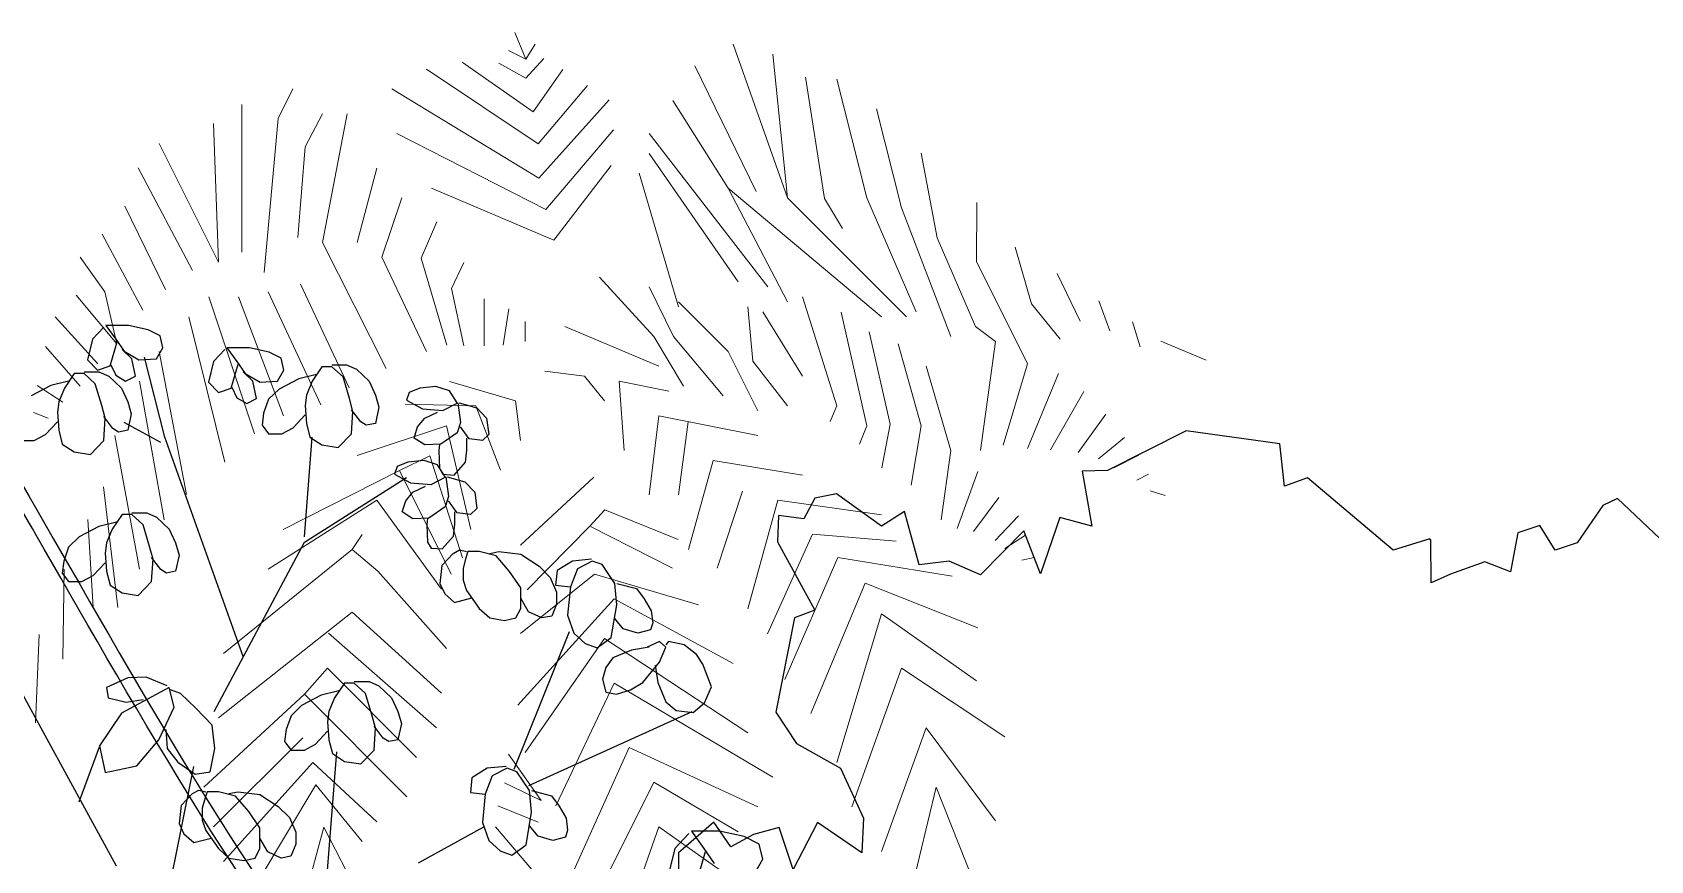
# Model space of a CAD drawing. Header units: metres. Extents: x 10 to 239, y 2 to 253.
# Drawn here: x 26.67 to 32.78, y 180.34 to 183.47 of the extents above; entities that cross this region are included whole.
import ezdxf

# ---------------------------------------------------------------- set-up
doc = ezdxf.new("R2010")
doc.units = ezdxf.units.M
doc.header["$MEASUREMENT"] = 0
doc.layers.add('1lianas', color=9, linetype='Continuous')
doc.layers.add('bloques ARBOLES', color=7, linetype='Continuous', true_color=0xb8d897)

# ---------------------------------------------------------------- blocks, each defined once
blk = doc.blocks.new('arbolote')
at = {"layer": 'bloques ARBOLES'}
blk.add_lwpolyline([(1.629, 9.4014), (1.4637, 9.5575), (1.4129, 9.5339), (1.3256, 9.4056), (1.2498, 9.3801), (1.1981, 9.465), (1.1223, 9.4394), (1.0973, 9.306), (1.0095, 9.3412), (0.8915, 9.2982), (0.8263, 9.2687), (0.8245, 9.4153), (0.8208, 9.4196), (0.6961, 9.3811), (0.4029, 9.6284), (0.3239, 9.6001), (0.3079, 9.7439), (-0.0131, 9.7884), (-0.2822, 9.6533), (-0.3691, 9.6505), (-0.3359, 9.4625), (-0.4449, 9.4925), (-0.5107, 9.2997), (-0.5682, 9.4469), (-0.7162, 9.2958), (-0.8238, 9.3426), (-0.9265, 9.3302), (-0.9771, 9.5126), (-1.0549, 9.4633), (-1.2091, 9.5737), (-1.284, 9.559), (-1.3207, 9.4883), (-1.4074, 9.4995), (-1.4109, 9.4091), (-1.2839, 9.1755), (-1.3527, 9.1494), (-1.4173, 8.827), (-1.3465, 8.7196), (-1.1962, 8.6345), (-1.1167, 8.4635), (-1.1225, 8.3455), (-1.2743, 8.4487), (-1.3573, 8.2883), (-1.4052, 8.4317), (-1.4938, 8.4081), (-1.571, 8.3657), (-1.6297, 8.4502), (-1.7499, 8.3457), (-1.7513, 8.2093)], dxfattribs=at)
blk = doc.blocks.new('A$C3F3B40B0')
at = {"layer": 'bloques ARBOLES'}
for p, q in [((934.3, 1965.2), (917.4, 1947.1)), ((971.4, 1967.7), (937.5, 1967.7)), ((937.5, 1967.7), (952.3, 1947.1)), ((1001, 1961.3), (971.4, 1967.7)), ((1019, 1952.2), (1001, 1961.3)), ((1023.3, 1934.1), (1019, 1952.2)), ((917.4, 1947.1), (910, 1916)), ((943.9, 1907), (954.5, 1943.2)), ((952.3, 1947.1), (965, 1929)), ((976.7, 1917.3), (961.9, 1931.5)), ((965, 1929), (987.3, 1916)), ((1013.7, 1917.3), (1023.3, 1934.1)), ((1116.4, 1931.5), (1099.5, 1913.4)), ((1153.5, 1934.1), (1119.6, 1934.1)), ((1119.6, 1934.1), (1134.4, 1913.4)), ((1183.1, 1927.7), (1153.5, 1934.1)), ((1201.1, 1918.6), (1183.1, 1927.7)), ((910, 1916), (924.8, 1900.5)), ((924.8, 1900.5), (943.9, 1907)), ((944.9, 1908.3), (952.3, 1892.8)), ((982, 1891.5), (976.7, 1917.3)), ((987.3, 1916), (1013.7, 1917.3)), ((1026.4, 1799.7), (995.7, 1919.9)), ((1099.5, 1913.4), (1092.1, 1882.4)), ((1126, 1873.4), (1136.6, 1909.6)), ((1134.4, 1913.4), (1147.1, 1895.3)), ((1195.8, 1883.7), (1205.4, 1900.5)), ((1205.4, 1900.5), (1201.1, 1918.6)), ((1262.5, 1905.7), (1247.7, 1883.7)), ((1277.4, 1905.7), (1262.5, 1905.7)), ((1277.4, 1908.3), (1299.6, 1908.3)), ((1294.3, 1890.2), (1277.4, 1905.7)), ((1299.6, 1908.3), (1314.4, 1901.8)), ((1314.4, 1901.8), (1333.5, 1883.7)), ((854.9, 1877.2), (825.3, 1861.7)), ((881.4, 1883.7), (854.9, 1877.2)), ((889.9, 1895.3), (875, 1873.4)), ((904.7, 1895.3), (889.9, 1895.3)), ((904.7, 1897.9), (926.9, 1897.9)), ((921.6, 1879.8), (904.7, 1895.3)), ((931.2, 1847.5), (921.6, 1879.8)), ((926.9, 1897.9), (941.7, 1891.5)), ((941.7, 1891.5), (960.8, 1873.4)), ((952.3, 1892.8), (967.2, 1883.7)), ((967.2, 1883.7), (982, 1891.5)), ((1092.1, 1882.4), (1106.9, 1866.9)), ((1127, 1874.7), (1134.4, 1859.1)), ((1158.8, 1883.7), (1144, 1897.9)), ((1147.1, 1895.3), (1169.4, 1882.4)), ((1164.1, 1857.8), (1158.8, 1883.7)), ((1169.4, 1882.4), (1195.8, 1883.7)), ((1227.6, 1887.6), (1198, 1872.1)), ((1254.1, 1894), (1227.6, 1887.6)), ((1247.7, 1883.7), (1239.3, 1863)), ((1303.8, 1857.8), (1294.3, 1890.2)), ((1333.5, 1883.7), (1343, 1863)), ((1434.1, 1875.9), (1409.7, 1873.4)), ((1454.2, 1869.5), (1434.1, 1875.9)), ((866.6, 1852.7), (864.5, 1837.2)), ((875, 1873.4), (866.6, 1852.7)), ((960.8, 1873.4), (970.3, 1852.7)), ((970.3, 1852.7), (975.6, 1834.6)), ((1106.9, 1866.9), (1126, 1873.4)), ((1134.4, 1859.1), (1149.3, 1850.1)), ((1149.3, 1850.1), (1164.1, 1857.8)), ((1182.1, 1856.6), (1174.7, 1835.9)), ((1198, 1872.1), (1182.1, 1856.6)), ((1239.3, 1863), (1237.1, 1847.5)), ((1309.1, 1838.5), (1303.8, 1857.8)), ((1343, 1863), (1348.3, 1844.9)), ((1393.8, 1866.9), (1389.6, 1855.3)), ((1389.6, 1855.3), (1413.9, 1842.3)), ((1409.7, 1873.4), (1393.8, 1866.9)), ((1444.6, 1839.7), (1466.9, 1851.4)), ((1465.8, 1851.4), (1454.2, 1869.5)), ((1466.9, 1851.4), (1471.1, 1821.6)), ((1469, 1851.4), (1495.5, 1843.6)), ((864.5, 1837.2), (866.6, 1810)), ((936.5, 1828.1), (931.2, 1847.5)), ((948.1, 1812.6), (934.3, 1830.7)), ((934.3, 1794.5), (936.5, 1828.1)), ((975.6, 1834.6), (970.3, 1810)), ((1174.7, 1835.9), (1172.6, 1817.8)), ((1219.1, 1813.9), (1237.1, 1833.3)), ((1237.1, 1847.5), (1239.3, 1820.4)), ((1320.8, 1822.9), (1307, 1841)), ((1307, 1804.8), (1309.1, 1838.5)), ((1348.3, 1844.9), (1343, 1820.4)), ((1406.5, 1815.2), (1417.1, 1828.1)), ((1413.9, 1842.3), (1444.6, 1839.7)), ((1417.1, 1828.1), (1436.2, 1837.2)), ((1495.5, 1843.6), (1510.3, 1828.1)), ((1510.3, 1828.1), (1513.5, 1803.5)), ((829.5, 1794.5), (846.5, 1803.5)), ((846.5, 1803.5), (864.5, 1822.9)), ((866.6, 1810), (871.9, 1789.3)), ((956.6, 1807.4), (948.1, 1812.6)), ((970.3, 1810), (956.6, 1807.4)), ((1020.1, 1791.9), (965, 1821.6)), ((1172.6, 1817.8), (1182.1, 1804.8)), ((1182.1, 1804.8), (1202.2, 1804.8)), ((1202.2, 1804.8), (1219.1, 1813.9)), ((1239.3, 1820.4), (1244.5, 1799.7)), ((1286.9, 1784.2), (1307, 1804.8)), ((1329.2, 1817.8), (1320.8, 1822.9)), ((1343, 1820.4), (1329.2, 1817.8)), ((1401.2, 1798.4), (1406.5, 1815.2)), ((1465.8, 1806.1), (1441.5, 1789.3)), ((1471.1, 1821.6), (1465.8, 1806.1)), ((1483.8, 1797.1), (1471.1, 1815.2)), ((1513.5, 1803.5), (1503.9, 1794.5)), ((809.4, 1794.5), (829.5, 1794.5)), ((871.9, 1789.3), (889.9, 1777.7)), ((889.9, 1777.7), (914.2, 1773.8)), ((914.2, 1773.8), (934.3, 1794.5)), ((1144, 1470), (1026.4, 1799.7)), ((1236.1, 1649.7), (1247.7, 1799.7)), ((1244.5, 1799.7), (1262.5, 1788)), ((1262.5, 1788), (1286.9, 1784.2)), ((1417.1, 1788), (1401.2, 1798.4)), ((1441.5, 1789.3), (1417.1, 1788)), ((1439.4, 1789.3), (1438.3, 1779)), ((1438.3, 1779), (1439.4, 1753.1)), ((1478.5, 1762.2), (1480.6, 1780.3)), ((1480.6, 1780.3), (1480.6, 1798.4)), ((1503.9, 1794.5), (1483.8, 1797.1)), ((1375.8, 1755.7), (1371.6, 1744.1)), ((1391.7, 1762.2), (1375.8, 1755.7)), ((1416.1, 1764.8), (1391.7, 1762.2)), ((1436.2, 1758.3), (1416.1, 1764.8)), ((1447.8, 1740.2), (1436.2, 1758.3)), ((1439.4, 1753.1), (1444.6, 1744.1)), ((1461.6, 1742.8), (1478.5, 1762.2)), ((1236.1, 1641.9), (1389.6, 1738.9)), ((1371.6, 1744.1), (1395.9, 1731.1)), ((1395.9, 1731.1), (1426.6, 1728.6)), ((1426.6, 1728.6), (1448.9, 1740.2)), ((1444.6, 1744.1), (1461.6, 1742.8)), ((1448.9, 1740.2), (1453.1, 1710.5)), ((1451, 1740.2), (1477.5, 1732.4)), ((1477.5, 1732.4), (1492.3, 1716.9)), ((1388.5, 1704), (1399.1, 1716.9)), ((1399.1, 1716.9), (1418.2, 1726)), ((1453.1, 1710.5), (1447.8, 1694.9)), ((1492.3, 1716.9), (1495.5, 1692.4)), ((961.9, 1683.3), (947, 1661.3)), ((976.7, 1683.3), (961.9, 1683.3)), ((976.7, 1685.9), (998.9, 1685.9)), ((993.6, 1667.8), (976.7, 1683.3)), ((998.9, 1685.9), (1013.7, 1679.4)), ((1383.2, 1687.2), (1388.5, 1704)), ((1399.1, 1676.8), (1383.2, 1687.2)), ((1447.8, 1694.9), (1423.5, 1678.1)), ((1465.8, 1685.9), (1453.1, 1704)), ((1462.6, 1669.1), (1462.6, 1687.2)), ((1485.9, 1683.3), (1465.8, 1685.9)), ((1495.5, 1692.4), (1485.9, 1683.3)), ((926.9, 1665.2), (897.3, 1649.7)), ((953.4, 1671.7), (926.9, 1665.2)), ((947, 1661.3), (938.6, 1640.6)), ((1003.2, 1635.5), (993.6, 1667.8)), ((1013.7, 1679.4), (1032.8, 1661.3)), ((1032.8, 1661.3), (1042.3, 1640.6)), ((1423.5, 1678.1), (1399.1, 1676.8)), ((1421.4, 1678.1), (1420.3, 1667.8)), ((1420.3, 1667.8), (1421.4, 1641.9)), ((1460.5, 1651), (1462.6, 1669.1)), ((881.4, 1634.2), (874, 1613.5)), ((897.3, 1649.7), (881.4, 1634.2)), ((938.6, 1640.6), (936.5, 1625.1)), ((1008.4, 1616.1), (1003.2, 1635.5)), ((1042.3, 1640.6), (1047.6, 1622.5)), ((1100.6, 1387.2), (1236.1, 1641.9)), ((1421.4, 1641.9), (1426.6, 1632.9)), ((1426.6, 1632.9), (1443.6, 1631.6)), ((1443.6, 1631.6), (1460.5, 1651)), ((874, 1613.5), (871.9, 1595.4)), ((918.5, 1591.5), (936.5, 1610.9)), ((936.5, 1625.1), (938.6, 1598)), ((1020.1, 1600.6), (1006.3, 1618.7)), ((1006.3, 1582.5), (1008.4, 1616.1)), ((1047.6, 1622.5), (1042.3, 1598)), ((1443, 1606.9), (1439.9, 1579.7)), ((1460, 1625), (1443, 1606.9)), ((1460, 1625), (1469.5, 1630.1)), ((1469.5, 1630.1), (1480.1, 1627.6)), ((1479, 1618.5), (1474.8, 1603)), ((1482.2, 1627.6), (1479, 1618.5)), ((1499.1, 1627.6), (1482.2, 1627.6)), ((1524.6, 1621.1), (1499.1, 1627.6)), ((1515, 1625), (1528.8, 1627.6)), ((1544.7, 1597.8), (1524.6, 1621.1)), ((1528.8, 1627.6), (1561.6, 1623.7)), ((1561.6, 1623.7), (1589.1, 1605.6)), ((1639.5, 1613.5), (1616.2, 1599.3)), ((1668, 1616.1), (1639.5, 1613.5)), ((1669.1, 1613.5), (1646.9, 1601.9)), ((1683.9, 1608.3), (1669.1, 1613.5)), ((1703, 1579.9), (1683.9, 1608.3)), ((871.9, 1595.4), (881.4, 1582.5)), ((881.4, 1582.5), (901.5, 1582.5)), ((901.5, 1582.5), (918.5, 1591.5)), ((938.6, 1598), (943.9, 1577.3)), ((986.2, 1561.8), (1006.3, 1582.5)), ((1028.6, 1595.4), (1020.1, 1600.6)), ((1042.3, 1598), (1028.6, 1595.4)), ((1474.8, 1603), (1474.8, 1584.9)), ((1474.8, 1584.9), (1480.1, 1569.4)), ((1561.6, 1573.3), (1544.7, 1597.8)), ((1589.1, 1605.6), (1606.1, 1588.8)), ((1606.1, 1588.8), (1615.6, 1566.8)), ((1616.2, 1599.3), (1614, 1577.3)), ((1646.9, 1601.9), (1636.3, 1574.7)), ((953.4, 1154.5), (732.1, 1559.2)), ((943.9, 1577.3), (961.9, 1565.7)), ((961.9, 1565.7), (986.2, 1561.8)), ((1439.9, 1579.7), (1447.3, 1564.2)), ((1447.3, 1564.2), (1462.1, 1551.3)), ((1480.1, 1569.4), (1499.1, 1542.2)), ((1561.6, 1542.2), (1561.6, 1573.3)), ((1614, 1577.3), (1636.3, 1574.7)), ((1615.6, 1566.8), (1615.6, 1548.7)), ((1636.3, 1574.7), (1632, 1532)), ((1706.2, 1547.6), (1703, 1579.9)), ((1706.2, 1579.9), (1735.8, 1572.1)), ((1735.8, 1572.1), (1747.4, 1556.6)), ((1462.1, 1551.3), (1488, 1558.1)), ((1499.1, 1542.2), (1515, 1528)), ((1554.2, 1528), (1561.6, 1542.2)), ((1573.3, 1537.1), (1561.6, 1557.7)), ((1593.4, 1528), (1573.3, 1537.1)), ((1615.6, 1548.7), (1608.2, 1530.6)), ((1697.7, 1498.4), (1706.2, 1547.6)), ((1747.4, 1556.6), (1758, 1538.5)), ((1758, 1538.5), (1760.2, 1520.4)), ((1515, 1528), (1537.3, 1524.1)), ((1537.3, 1524.1), (1554.2, 1528)), ((1608.2, 1530.6), (1593.4, 1528)), ((1632, 1532), (1641.6, 1504.9)), ((1715.7, 1511.4), (1703, 1526.9)), ((1737.9, 1504.9), (1715.7, 1511.4)), ((1757, 1510.1), (1737.9, 1504.9)), ((1760.2, 1520.4), (1757, 1510.1)), ((1551.6, 1300.6), (1635.2, 1507.5)), ((1641.6, 1504.9), (1658.5, 1489.4)), ((1658.5, 1489.4), (1676.5, 1482.9)), ((1676.5, 1482.9), (1697.7, 1498.4)), ((1770.5, 1492.3), (1751.9, 1484.2)), ((1779.7, 1484.2), (1770.5, 1492.3)), ((1783.7, 1492.3), (1779.7, 1487.4)), ((1807.5, 1487.4), (1783.7, 1492.3)), ((1826.1, 1472.9), (1807.5, 1487.4)), ((1700.3, 1468), (1689.7, 1453.5)), ((1728.1, 1479.4), (1700.3, 1468)), ((1754.6, 1484.2), (1728.1, 1479.4)), ((1745.3, 1430.9), (1770.5, 1461.6)), ((1770.5, 1461.6), (1779.7, 1484.2)), ((1835.3, 1458.4), (1826.1, 1472.9)), ((970.3, 1437.7), (938.6, 1423.4)), ((997.9, 1439), (970.3, 1437.7)), ((1029.6, 1426), (997.9, 1439)), ((1689.7, 1453.5), (1684.5, 1435.7)), ((1763.9, 1456.7), (1767.8, 1430.9)), ((1848.6, 1424.4), (1835.3, 1458.4)), ((938.6, 1423.4), (940.7, 1407.9)), ((1032.8, 1423.4), (960.8, 1384.7)), ((1040.2, 1393.7), (1032.8, 1423.4)), ((1049.7, 1414.4), (1034.9, 1419.6)), ((1073, 1392.4), (1049.7, 1414.4)), ((1288, 1418.3), (1261.5, 1411.8)), ((1296.4, 1429.9), (1281.6, 1407.9)), ((1311.2, 1429.9), (1296.4, 1429.9)), ((1311.2, 1432.5), (1333.5, 1432.5)), ((1328.2, 1414.4), (1311.2, 1429.9)), ((1337.7, 1382.1), (1328.2, 1414.4)), ((1333.5, 1432.5), (1348.3, 1426)), ((1348.3, 1426), (1367.4, 1407.9)), ((1684.5, 1435.7), (1689.7, 1416.3)), ((1689.7, 1416.3), (1705.6, 1413.1)), ((1705.6, 1413.1), (1726.8, 1419.6)), ((1726.8, 1419.6), (1745.3, 1430.9)), ((1767.8, 1430.9), (1779.7, 1401.8)), ((1838, 1400.2), (1848.6, 1424.4)), ((940.7, 1407.9), (968.2, 1401.5)), ((968.2, 1401.5), (993.6, 1405.3)), ((1016.9, 1344.6), (1040.2, 1393.7)), ((1097.4, 1366.6), (1073, 1392.4)), ((1231.8, 1396.3), (1216, 1380.8)), ((1261.5, 1411.8), (1231.8, 1396.3)), ((1281.6, 1407.9), (1273.1, 1387.2)), ((1367.4, 1407.9), (1376.9, 1387.2)), ((1779.7, 1401.8), (1795.6, 1388.9)), ((1795.6, 1388.9), (1820.8, 1385.6)), ((1820.8, 1385.6), (1838, 1400.2)), ((960.8, 1384.7), (928, 1335.5)), ((1101.6, 1331.7), (1097.4, 1366.6)), ((1216, 1380.8), (1208.5, 1360.1)), ((1273.1, 1387.2), (1271, 1371.7)), ((1271, 1371.7), (1273.1, 1344.6)), ((1343, 1362.7), (1337.7, 1382.1)), ((1354.7, 1347.2), (1340.9, 1365.3)), ((1376.9, 1387.2), (1382.2, 1369.1)), ((1382.2, 1369.1), (1376.9, 1344.6)), ((1573.8, 1276.1), (1819.4, 1387.2)), ((984.1, 1305.8), (1016.9, 1344.6)), ((1027.5, 1360.1), (1029.6, 1331.7)), ((1208.5, 1360.1), (1206.4, 1342)), ((1206.4, 1342), (1216, 1329.1)), ((1253, 1338.1), (1271, 1357.5)), ((1273.1, 1344.6), (1278.4, 1323.9)), ((1340.9, 1329.1), (1343, 1362.7)), ((1363.1, 1342), (1354.7, 1347.2)), ((1376.9, 1344.6), (1363.1, 1342)), ((897.3, 1251.5), (928, 1334.2)), ((928, 1335.5), (936.5, 1295.5)), ((1029.6, 1331.7), (1045.5, 1311)), ((1094.2, 1296.7), (1101.6, 1331.7)), ((1216, 1329.1), (1236.1, 1329.1)), ((1236.1, 1329.1), (1253, 1338.1)), ((1250.9, 894.7), (1284.8, 1326.5)), ((1278.4, 1323.9), (1296.4, 1312.3)), ((1320.8, 1308.4), (1340.9, 1329.1)), ((936.5, 1295.5), (984.1, 1305.8)), ((989.4, 906.3), (1069.9, 1304.5)), ((1045.5, 1311), (1072, 1292.9)), ((1072, 1292.9), (1094.2, 1296.7)), ((1296.4, 1312.3), (1320.8, 1308.4)), ((1511.3, 1301.9), (1488.1, 1287.7)), ((1539.9, 1304.5), (1511.3, 1301.9)), ((1541, 1301.9), (1518.8, 1290.3)), ((1555.8, 1296.7), (1541, 1301.9)), ((1574.9, 1268.3), (1555.8, 1296.7)), ((1067.7, 1263.9), (1077.2, 1269.1)), ((1077.2, 1269.1), (1087.8, 1266.5)), ((1089.9, 1266.5), (1086.7, 1257.4)), ((1106.9, 1266.5), (1089.9, 1266.5)), ((1132.3, 1260), (1106.9, 1266.5)), ((1122.7, 1263.9), (1136.5, 1266.5)), ((1136.5, 1266.5), (1169.3, 1262.6)), ((1488.1, 1287.7), (1485.9, 1265.7)), ((1518.8, 1290.3), (1508.2, 1263.1)), ((1578, 1236), (1574.9, 1268.3)), ((1578, 1268.3), (1607.7, 1260.5)), ((1050.7, 1245.8), (1047.6, 1218.6)), ((1067.7, 1263.9), (1050.7, 1245.8)), ((1086.7, 1257.4), (1082.5, 1241.9)), ((1082.5, 1241.9), (1082.5, 1223.8)), ((1152.4, 1236.7), (1132.3, 1260)), ((1169.3, 1262.6), (1196.9, 1244.5)), ((1196.9, 1244.5), (1213.8, 1227.7)), ((1485.9, 1265.7), (1508.2, 1263.1)), ((1508.2, 1263.1), (1503.9, 1220.5)), ((1607.7, 1260.5), (1619.3, 1245)), ((1619.3, 1245), (1629.9, 1226.9)), ((1047.6, 1218.6), (1055, 1203.1)), ((1082.5, 1223.8), (1087.8, 1208.3)), ((1169.3, 1212.2), (1152.4, 1236.7)), ((1213.8, 1227.7), (1223.3, 1205.7)), ((1503.9, 1220.5), (1513.5, 1193.3)), ((1569.6, 1186.9), (1578, 1236)), ((1629.9, 1226.9), (1632, 1208.8)), ((1055, 1203.1), (1069.8, 1190.2)), ((1069.8, 1190.2), (1095.7, 1197)), ((1087.8, 1208.3), (1106.9, 1181.1)), ((1169.3, 1181.1), (1169.3, 1212.2)), ((1181, 1176), (1169.3, 1196.7)), ((1223.3, 1205.7), (1223.3, 1187.6)), ((1407.6, 1159.7), (1506.1, 1214)), ((1513.5, 1193.3), (1530.4, 1177.8)), ((1587.6, 1199.8), (1574.9, 1215.3)), ((1609.8, 1193.3), (1587.6, 1199.8)), ((1628.9, 1198.5), (1609.8, 1193.3)), ((1632, 1208.8), (1628.9, 1198.5)), ((1814.4, 1204), (1793.2, 1181.4)), ((1818.4, 1207.2), (1836.9, 1181.4)), ((1860.7, 1207.2), (1818.4, 1207.2)), ((1897.8, 1199.1), (1860.7, 1207.2)), ((1920.3, 1187.8), (1897.8, 1199.1)), ((1106.9, 1181.1), (1122.7, 1166.9)), ((1161.9, 1166.9), (1169.3, 1181.1)), ((1201.1, 1166.9), (1181, 1176)), ((1215.9, 1169.5), (1201.1, 1166.9)), ((1223.3, 1187.6), (1215.9, 1169.5)), ((1530.4, 1177.8), (1548.4, 1171.3)), ((1548.4, 1171.3), (1569.6, 1186.9)), ((1793.2, 1181.4), (1784, 1142.6)), ((1826.3, 1131.3), (1839.6, 1176.5)), ((1836.9, 1181.4), (1852.8, 1158.7)), ((1925.6, 1165.2), (1920.3, 1187.8)), ((1122.7, 1166.9), (1145, 1163)), ((1145, 1163), (1161.9, 1166.9)), ((1913.7, 1144.2), (1925.6, 1165.2))]:
    blk.add_line(p, q, dxfattribs=at)
blk = doc.blocks.new('Palm2-e')
at = {"layer": 'bloques ARBOLES', "lineweight": 5}
for p, q in [((0.0176, 4.3648), (-0.0247, 4.4664)), ((0.0176, 4.3648), (0.0527, 4.4221)), ((1.0062, 3.8414), (0.8005, 4.4221)), ((0.0449, 4.1669), (-0.2239, 4.3537)), ((-0.0846, 4.3505), (0.0176, 4.2938)), ((-0.0488, 4.398), (0.0176, 4.3648)), ((0.0176, 4.2938), (0.085, 4.3674)), ((1.0062, 3.8414), (0.9502, 4.3837)), ((-0.3581, 4.3277), (0.0635, 4.0458)), ((0.1566, 4.3264), (0.0449, 4.1669)), ((0.8877, 3.8655), (0.6553, 4.3394)), ((1.1462, 3.8394), (1.0746, 4.2977)), ((1.193, 4.2899), (1.3057, 3.8414)), ((-0.9193, 4.1408), (-0.8633, 4.2528)), ((0.0667, 3.9162), (-0.4889, 4.2528)), ((0.0635, 4.0458), (0.2503, 4.2658)), ((-1.056, 3.6356), (-1.056, 4.1936)), ((-0.817, 4.0347), (-0.7513, 4.1591)), ((-0.7513, 3.6727), (-0.6575, 4.1591)), ((0.3317, 4.2112), (0.0667, 3.9162)), ((0.7816, 3.8785), (0.5726, 4.2085)), ((1.4365, 3.8036), (1.3428, 4.178)), ((-1.1439, 3.5979), (-1.1627, 4.122)), ((-0.9713, 3.5588), (-0.9193, 4.1408)), ((0.0928, 3.7971), (0.348, 4.0985)), ((-1.3685, 4.0471), (-1.1439, 3.5979)), ((-0.4707, 4.0842), (0.0928, 3.7971)), ((0.4828, 4.0842), (0.9313, 3.5048)), ((-0.8444, 3.6916), (-0.817, 4.0347)), ((0.8193, 3.5237), (0.4828, 4.0093)), ((1.5114, 4.0106), (1.572, 3.6903)), ((-1.2428, 3.5673), (-1.4473, 3.9546)), ((-0.5456, 3.9533), (-0.6198, 3.6727)), ((0.3395, 3.9638), (0.1227, 3.6819)), ((0.445, 3.9351), (0.5947, 3.4299)), ((0.1227, 3.6819), (-0.3398, 3.8785)), ((0.7816, 3.8785), (1.3617, 3.3921)), ((1.0062, 3.4488), (0.7816, 3.8785)), ((-1.498, 3.8095), (-1.345, 3.495)), ((-0.5267, 3.6168), (-0.4518, 3.8414)), ((1.4554, 3.3921), (1.0062, 3.8414)), ((1.1462, 3.8394), (1.2139, 3.7255)), ((1.3057, 3.8414), (1.4925, 3.411)), ((1.6234, 3.3173), (1.4365, 3.8036)), ((1.4365, 3.8036), (1.4365, 3.8036)), ((1.7204, 3.6005), (1.7223, 3.8238)), ((-0.3789, 3.6135), (-0.3197, 3.7502)), ((-1.584, 3.704), (-1.4297, 3.4175)), ((-0.7513, 3.6727), (-0.5111, 3.1968)), ((1.572, 3.6903), (1.7171, 3.355)), ((-1.5742, 3.4859), (-1.6673, 3.6168)), ((-0.3581, 3.2613), (-0.5267, 3.6168)), ((-0.2812, 3.2854), (-0.3789, 3.6135)), ((1.8669, 3.6545), (1.9281, 3.441)), ((-0.2637, 3.4989), (-0.2174, 3.5972)), ((1.9137, 3.2144), (1.7204, 3.6005)), ((2.0251, 3.5562), (2.1117, 3.3759)), ((-0.651, 3.1239), (-0.8346, 3.5158)), ((-0.2174, 3.2821), (-0.2637, 3.4989)), ((0.501, 3.3173), (0.2953, 3.5419)), ((0.5759, 3.3173), (0.4828, 3.5048)), ((-1.6816, 3.4735), (-1.528, 3.2899)), ((-1.528, 3.2899), (-1.5742, 3.4859)), ((-1.181, 3.467), (-1.0085, 2.9501)), ((-0.8984, 3.0184), (-1.069, 3.467)), ((-0.957, 3.4859), (-0.7578, 3.0601)), ((-0.1406, 3.2821), (-0.1406, 3.4605)), ((0.7816, 3.2613), (0.5947, 3.4488)), ((0.8753, 3.2242), (0.8565, 3.4299)), ((1.193, 3.0556), (1.0622, 3.467)), ((1.9281, 3.441), (2.0361, 3.3075)), ((2.1833, 3.452), (2.2243, 3.3394)), ((-1.7611, 3.3921), (-1.6002, 3.2144)), ((-1.1198, 2.8433), (-1.2558, 3.3921)), ((-0.0683, 3.2854), (-0.0475, 3.4221)), ((0.015, 3.299), (0.015, 3.3739)), ((1.0622, 3.1682), (0.9124, 3.411)), ((1.3057, 2.9807), (1.2087, 3.4097)), ((2.3102, 3.3726), (2.3389, 3.2789)), ((0.5199, 3.2053), (0.1644, 3.355)), ((0.6136, 3.1304), (0.501, 3.3173)), ((0.7634, 3.0933), (0.5759, 3.3173)), ((1.3154, 3.3355), (1.3936, 2.9865)), ((1.7171, 3.355), (1.792, 3.299)), ((-1.7982, 3.2802), (-1.6673, 3.1304)), ((-1.3685, 3.2613), (-1.265, 2.7203)), ((0.8942, 3.0373), (0.7816, 3.2613)), ((1.5114, 2.9807), (1.4242, 3.2899)), ((1.792, 3.299), (1.7354, 2.8876)), ((2.4177, 3.2997), (2.5882, 3.2287)), ((0.0895, 3.1864), (0.2393, 3.1682)), ((1.0062, 3.0556), (0.8753, 3.2242)), ((1.6234, 2.8876), (1.5296, 3.2053)), ((1.9137, 3.2144), (1.8213, 2.9071)), ((-1.8301, 3.133), (-1.7324, 3.0692)), ((-1.3496, 2.6252), (-1.4433, 3.1493)), ((-0.0221, 3.0744), (-0.2715, 3.148)), ((0.2393, 3.1682), (0.3141, 3.0744)), ((0.3701, 3.1493), (0.5576, 3.1115)), ((0.389, 2.8876), (0.3701, 3.1493)), ((1.9137, 2.8941), (2.0303, 3.178)), ((-0.4388, 3.0621), (-0.1712, 3.0556)), ((-0.0032, 2.9247), (-0.0221, 3.0744)), ((2.126, 3.1096), (1.9997, 2.8895)), ((-1.8437, 3.0302), (-1.7884, 3.0093)), ((-0.1712, 3.0556), (-0.0781, 2.8127)), ((0.5199, 3.0184), (0.4828, 2.719)), ((0.8942, 2.9436), (0.5199, 3.0184)), ((1.193, 3.0556), (1.1677, 2.9963)), ((2.1052, 2.8798), (2.2087, 3.0237)), ((-1.5364, 2.9436), (-1.4433, 2.4384)), ((-0.2832, 2.9807), (-0.6198, 2.8687)), ((-0.1901, 2.5881), (-0.2832, 2.9807)), ((0.5947, 2.719), (0.6312, 2.995)), ((1.3057, 2.9807), (1.2777, 2.9104)), ((1.3936, 2.9865), (1.363, 2.8212)), ((1.4736, 2.7567), (1.5114, 2.9807)), ((1.5114, 2.9807), (1.5114, 2.9807)), ((2.1813, 2.8557), (2.2803, 2.9358)), ((1.5863, 2.6252), (1.6234, 2.8876)), ((-0.4603, 2.8114), (-0.345, 2.8668)), ((-0.345, 2.8668), (-0.2226, 2.4813)), ((0.7256, 2.8498), (0.6318, 2.5132)), ((1.0622, 2.7938), (0.7256, 2.8498)), ((2.2399, 2.8212), (2.3343, 2.87)), ((-0.4603, 2.8114), (-0.9004, 2.5881)), ((-0.265, 2.4195), (-0.4603, 2.8114)), ((-0.0026, 2.5295), (0.2744, 2.786)), ((1.6475, 2.5927), (1.7256, 2.8082)), ((2.3265, 2.775), (2.3708, 2.7971)), ((-1.5247, 2.2945), (-1.5794, 2.7496)), ((-0.957, 2.4384), (-0.5456, 2.7001)), ((-0.5456, 2.7001), (-0.3021, 2.3635)), ((0.8356, 2.7333), (0.7399, 2.4429)), ((0.9691, 2.7001), (0.8565, 2.2886)), ((1.3617, 2.6441), (0.9691, 2.7001)), ((1.805, 2.7092), (1.7093, 2.5816)), ((2.3773, 2.7352), (2.4333, 2.717)), ((0.2595, 2.6011), (0.3154, 2.663)), ((0.3154, 2.663), (0.5928, 2.551)), ((1.7907, 2.5471), (1.8786, 2.6408)), ((-1.6387, 2.6265), (-1.6178, 2.2945)), ((-0.6387, 2.5132), (-0.6016, 2.5692)), ((0.0228, 2.3602), (0.2595, 2.6011)), ((0.2595, 2.6011), (0.5713, 2.4429)), ((0.93, 2.1942), (1.1006, 2.5705)), ((1.1006, 2.5705), (1.4164, 2.5451)), ((-0.6387, 2.5132), (-1.125, 2.1207)), ((-0.5417, 2.4319), (-0.6387, 2.5132)), ((1.8278, 2.5165), (1.9059, 2.5673)), ((0.9964, 2.0217), (1.1963, 2.4833)), ((1.1963, 2.4833), (1.6279, 2.4123)), ((1.8916, 2.4729), (1.9378, 2.4826)), ((-1.7324, 2.0985), (-1.7279, 2.4384)), ((-0.2832, 2.1389), (-0.5417, 2.4319)), ((0.277, 2.4195), (-0.0032, 2.1955)), ((0.277, 2.4195), (0.6696, 2.3043)), ((1.0941, 1.8941), (1.2998, 2.3856)), ((1.2998, 2.3856), (1.7256, 2.217)), ((0.3512, 2.3264), (-0.0124, 1.9247)), ((0.8005, 2.0829), (0.3512, 2.3264)), ((-1.6178, 2.2945), (-1.6178, 2.2945)), ((-1.1439, 1.8772), (-0.6387, 2.2769)), ((-0.6387, 2.2769), (-0.3021, 1.9709)), ((1.3617, 2.2704), (1.193, 1.7092)), ((1.7204, 2.0171), (1.3617, 2.2704)), ((-1.8216, 2.1923), (-1.8359, 1.8589)), ((-0.321, 1.8401), (-0.7292, 2.1975)), ((0.015, 1.7463), (0.3141, 2.1766)), ((0.3141, 2.1766), (0.8565, 1.8212)), ((-0.819, 1.9664), (-0.7324, 2.0647)), ((-0.7324, 2.0647), (-0.3958, 1.7274)), ((1.2497, 1.5406), (1.4365, 2.0647)), ((1.4365, 2.0647), (1.8278, 1.8056)), ((-0.819, 1.9664), (-1.1999, 1.6155)), ((-0.4329, 1.5783), (-0.819, 1.9664)), ((0.3512, 2.008), (0.1305, 1.5451)), ((0.9502, 1.6532), (0.3512, 2.008)), ((1.3617, 1.3726), (1.5296, 1.8401)), ((1.5296, 1.8401), (1.792, 1.4878)), ((-1.1627, 1.4657), (-0.8262, 1.8023)), ((0.0746, 1.5647), (-0.0488, 1.7398)), ((0.1976, 1.2984), (0.4079, 1.7652)), ((0.4079, 1.7652), (0.8942, 1.5406)), ((-1.125, 1.3349), (-0.7884, 1.7092)), ((-0.7884, 1.7092), (-0.5456, 1.4846)), ((-0.9941, 1.26), (-0.776, 1.6246)), ((-0.776, 1.6246), (-0.6016, 1.4097)), ((-0.0638, 1.6317), (0.0746, 1.5647)), ((0.2953, 1.2229), (0.501, 1.6343)), ((0.501, 1.6343), (0.8193, 1.4468)), ((1.4736, 1.2229), (1.5674, 1.6155)), ((1.5674, 1.6155), (1.7106, 1.2567)), ((-0.0892, 1.5451), (0.0641, 1.4833)), ((-0.7467, 1.4638), (-0.8262, 1.1669)), ((-0.6016, 1.1851), (-0.7467, 1.4638)), ((-0.097, 1.4657), (0.0746, 1.2626)), ((0.389, 1.092), (0.5199, 1.4657)), ((0.5199, 1.4657), (0.8376, 1.2411))]:
    blk.add_line(p, q, dxfattribs=at)

msp = doc.modelspace()

# ---------------------------------------------------------------- linework, layer by layer
at = {"layer": '1lianas'}
msp.add_open_spline([(35.68674, 174.95662), (35.61323, 174.98237), (35.53923, 175.01292), (35.208, 175.17212), (34.96135, 175.35298), (34.61588, 175.82929), (34.54344, 176.13114), (34.45626, 176.5626), (34.42871, 176.71685), (34.36336, 176.88671), (34.33448, 176.93143), (34.27599, 176.97561), (34.24617, 176.98446), (34.15846, 176.98385), (34.10316, 176.97297), (33.89465, 176.91056), (33.70804, 176.82602), (33.28502, 176.67927), (33.04752, 176.61691), (32.21464, 176.62705), (31.58512, 177.01061), (30.87451, 177.67455), (30.69018, 177.88368), (30.38, 178.29258), (30.25089, 178.49269), (30.02256, 178.85451), (29.92423, 179.01482), (29.64717, 179.37599), (29.52095, 179.36821), (29.22826, 179.26009), (29.1021, 179.19335), (28.8125, 179.13269), (28.65086, 179.13926), (28.30136, 179.28818), (28.11378, 179.42897), (27.49365, 180.1391), (26.99958, 181.0199), (26.60283, 181.70848), (26.53613, 181.82824), (26.44984, 181.93805), (26.42261, 181.96089), (26.38739, 181.97532), (26.37745, 181.97573), (26.33987, 181.95866), (26.31322, 181.93755), (26.25063, 181.85972), (26.21477, 181.80378), (26.06309, 181.52235), (25.91823, 181.17288), (25.64707, 180.44131), (25.56802, 180.22276), (25.48072, 179.97736), (25.46502, 179.98294), (25.44931, 179.98853), (25.43361, 179.99411), (26.26605, 182.33405), (26.43553, 182.14654), (28.00776, 179.28944), (29.0394, 179.07598), (29.72368, 179.72636), (30.5156, 177.8544), (32.81607, 176.13847), (34.63977, 177.6237), (34.41828, 175.73345), (35.34523, 175.13106), (35.69493, 175.00677)], degree=3, knots=[0, 0, 0, 0, 0.1314288, 0.1314288, 0.59485, 0.59485, 1.0813163, 1.0813163, 1.400356, 1.400356, 1.5915712, 1.5915712, 1.7473167, 1.7473167, 1.9030621, 1.9030621, 2.259008, 2.259008, 2.6149538, 2.6149538, 3.4372464, 3.4372464, 3.7765557, 3.7765557, 4.115865, 4.115865, 4.4668949, 4.4668949, 5.2149249, 5.2149249, 5.683946, 5.683946, 6.152967, 6.152967, 6.6219881, 6.6219881, 7.5709751, 7.5709751, 7.8077811, 7.8077811, 7.9339353, 7.9339353, 8.038744, 8.038744, 8.1435527, 8.1435527, 8.2483615, 8.2483615, 8.5391665, 8.5391665, 8.6441049, 8.6441049, 8.6441049, 9.6441049, 9.6441049, 9.6441049, 10.6441049, 11.6441049, 12.6441049, 13.6441049, 14.6441049, 15.6441049, 16.6441049, 17.6441049, 18.2829558, 18.2829558, 18.2829558, 18.2829558], dxfattribs=at)

# ---------------------------------------------------------------- block references
at = {"xscale": 1.104233309032171, "yscale": 1.104233309032171, "zscale": 1.104233309032171}
msp.add_blockref('arbolote', (31.04199, 171.15648), dxfattribs=at)
at = {"layer": 'bloques ARBOLES'}
msp.add_blockref('Palm2-e', (28.51514, 179.0043), dxfattribs=at)
at = {"layer": 'bloques ARBOLES', "color": 2, "xscale": 0.0025121894011627, "yscale": 0.0025121894011627, "zscale": 0.0025121894011627}
msp.add_blockref('A$C3F3B40B0', (24.59008, 177.42052), dxfattribs=at)

doc.saveas('drawing.dxf')
